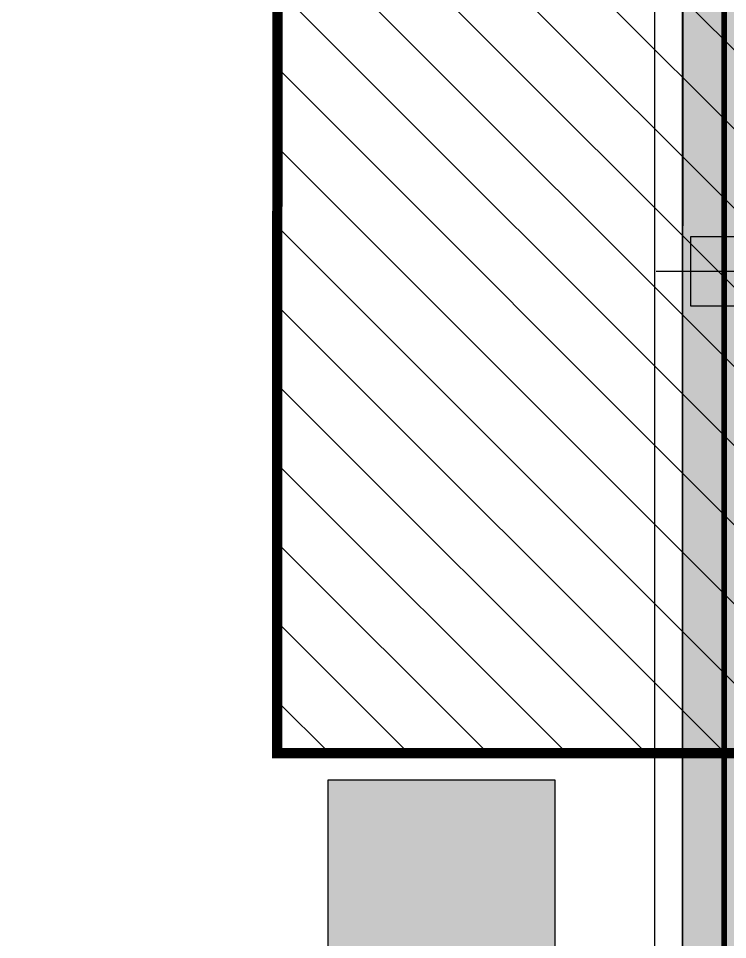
# Model space of a CAD drawing. Header units: centimetres. Extents: x -6122352 to 7132207, y -1694241 to 1947892.
# Drawn here: x 200249 to 201279, y -98874 to -97537 of the extents above; entities that cross this region are included whole.
import ezdxf
from ezdxf.enums import TextEntityAlignment as Align

# ---------------------------------------------------------------- set-up
doc = ezdxf.new("R2010")
doc.units = ezdxf.units.CM
doc.header["$MEASUREMENT"] = 0
doc.header["$PDMODE"] = 66
doc.header["$PDSIZE"] = 100
doc.layers.add('08-Compound Wall-2', color=6, linetype='Continuous', lineweight=25, true_color=0xff00ff)
doc.layers.add('23585-XR-AR-DAMAC PLOT LIMITS$0$1-End units', color=7, linetype='Continuous', lineweight=5, true_color=0xf8991e)
for name, color, linetype in [('@MI-FOOTINGS', 7, 'Continuous'), ('@MI-REF LAYER', 7, 'Continuous'), ('@MI-TYPE-02', 6, 'Continuous'), ('PANEL-TAGS', 7, 'Continuous')]:
    doc.layers.add(name, color=color, linetype=linetype)
doc.layers.add('A-ANNO-TEXT', color=3, linetype='Continuous', lineweight=25)
doc.styles.add('PANELTAG_STYLE', font='arial.ttf')

# ---------------------------------------------------------------- blocks, each defined once
blk = doc.blocks.new('23585-XR-AR-BOUNDARY WALLS AND SETBACKS')
at = {"layer": '08-Compound Wall-2'}
blk.add_lwpolyline([(496545.2942134548, 2768939.473959669), (496562.9158801445, 2768923.328117771), (496568.9635689847, 2768929.928655439), (496573.0169715791, 2768934.352258272), (496577.0705717183, 2768938.776058423), (496581.1239700586, 2768943.199856612), (496585.1773700582, 2768947.623656611), (496589.2307700578, 2768952.047456612), (496593.2841700584, 2768956.471256611), (496597.3375700579, 2768960.895056612), (496601.3909715799, 2768965.318658272), (496607.5050130368, 2768971.991327045), (496589.8835430788, 2768988.137370344)], dxfattribs=at)
blk = doc.blocks.new('A$C9d9485f6')
at = {"layer": 'A-ANNO-TEXT', "rotation": 312.4881850805905}
blk.add_blockref('23585-XR-AR-BOUNDARY WALLS AND SETBACKS', (-2377088.534775567, -1504219.252137818), dxfattribs=at)
blk = doc.blocks.new('23585-XR-AR-DAMAC PLOT LIMITS')
at = {"layer": '23585-XR-AR-DAMAC PLOT LIMITS$0$1-End units', "color": 251, "true_color": 0x636466}
for points in [[(496607.6463000001, 2768971.997500001), (496589.9511000002, 2768988.211100001), (496596.1328999996, 2768994.9575), (496613.8277000003, 2768978.743899999)], [(496601.4647000004, 2768965.2511), (496583.7697000001, 2768981.4649), (496589.9511000002, 2768988.211100001), (496607.6463000001, 2768971.997500001)]]:
    blk.add_lwpolyline(points, close=True, dxfattribs=at)
blk = doc.blocks.new('A$Cf093b529')
at = {"layer": 'A-ANNO-TEXT'}
blk.add_blockref('23585-XR-AR-DAMAC PLOT LIMITS', (-495391.9901121984, -2768603.441896566), dxfattribs=at)
blk = doc.blocks.new('A$Cd086fac5')
at = {"color": 1, "true_color": 0xeb0000, "const_width": 0.007999999999999997}
blk.add_lwpolyline([(45.14781721727923, 0.0001981779932975769), (39.14809495629743, 0.0001858281902968884), (33.14809012319893, 0.0001858279574662447), (27.14808528870344, 0.0001858258619904518), (21.14808045653626, 0.0001858251634985209), (15.1480756229721, 0.0001858228351920843), (9.148070790339261, 0.0001858219038695097), (0.0007126121781766415, 0.0003956460859626532), (0, 24.00030455924571), (9.148218244779855, 24.00034026848152), (15.14822307648137, 24.00034026918001), (21.14822791097686, 24.00034027267247), (27.14808528358117, 24.00020515965298), (33.14822523109615, 24.00005770241842), (39.14823006419465, 24.00005770241842), (45.14808743773028, 23.9999225914944), (54.29814857942984, 24.0000193330925), (54.29814858501777, -4.656612873077393e-10)], close=True, dxfattribs=at)
blk = doc.blocks.new('A$Ceb9e94c1')
at = {"color": 1, "true_color": 0xeb0000, "const_width": 0.002999999999999999, "elevation": -6.17216293373952e-09}
blk.add_lwpolyline([(57.15008996985853, 0.0001124751288443804), (51.1500851358287, 7.498310878872871e-05), (45.15008030319586, 3.749225288629532e-05), (39.15007546870038, 2.328306436538696e-10), (33.15008298167959, 0.000245081027969718), (27.15007814904675, 0.0002075911033898592), (21.15007331501693, 0.0001700981520116329), (15.15006848284975, 0.0001326084602624178), (9.150063649285585, 9.511574171483517e-05), (0.0001499662175774574, 7.631350308656693e-05), (-4.656612873077393e-10, 24.00009564729407), (9.150196255650371, 24.00010210438631), (15.150053629186, 24.00000447989441), (21.15005846368149, 24.00004197331145), (27.15006329584867, 24.0000794630032), (33.15006812987849, 24.00011695548892), (39.15007296251133, 24.00015444681048), (45.15007779700682, 24.00019193906337), (51.15021774265915, 24.0000819703564), (57.15007511759177, 23.99998434912413), (66.30226173065603, 24.00018696463667), (66.30269426945597, 0.0001552847679704428)], close=True, dxfattribs=at)
blk = doc.blocks.new('A$C1c81b485')
at = {"color": 1, "true_color": 0xeb0000, "const_width": 0.008}
blk.add_lwpolyline([(46.89693517825799, -23.47969914646819), (40.89721291727619, -23.47971149580553), (34.89720808464335, -23.47971149580553), (28.89720325061353, -23.47971149813384), (22.89719841751503, -23.4797114985995), (16.89719358395087, -23.47971150092781), (10.89718875131803, -23.47971150185913), (1.749830573156942, -23.4795016781427), (1.749117960978765, 0.520407235249877), (10.89733620575862, 0.5204429444856942), (16.8973410379258, 0.5204429454170167), (22.89734587195562, 0.5204429482109845), (28.89720324502559, 0.5203078356571496), (34.89734319207491, 0.5201603784225881), (40.89734802517341, 0.5201603784225881), (46.89720539917471, 0.5200252677313983), (56.0472665404086, 0.5201220088638365), (56.04726654599654, -23.47989732446149)], close=True, dxfattribs=at)
blk = doc.blocks.new('A$Cc8c38916')
at = {"color": 1, "true_color": 0xeb0000, "const_width": 0.003, "elevation": -6.17216293373952e-09}
blk.add_lwpolyline([(57.15008997090627, 1.311392617411911), (51.15008513635257, 1.311355125159025), (45.15008030406898, 1.311317634303123), (39.15007546951529, 1.311280142050236), (33.15008298226167, 1.311525223311037), (27.15007814980345, 1.311487732920796), (21.15007331589004, 1.311450240667909), (15.15006848296616, 1.311412750277668), (9.150063649402, 1.311375257559121), (0.0001499663339927793, 1.311356455553323), (0, 25.31137578934431), (9.150196256290656, 25.31138224620372), (15.1500536299427, 25.31128462171182), (21.15005846385611, 25.31132211489603), (27.15006329672178, 25.31135960528627), (33.15006813075161, 25.31139709753916), (39.15007296251133, 25.31143458886072), (45.15007779706502, 25.31147208111361), (51.1502177438233, 25.31136211240664), (57.15007511846488, 25.31126449117437), (66.30226173094707, 25.31146710645407), (66.30269427038729, 1.311435427051038)], close=True, dxfattribs=at)
blk = doc.blocks.new('T2-FOOTING PLAN')
at = {"layer": '@MI-FOOTINGS', "transparency": 33554679}
h = blk.add_hatch(dxfattribs=at)
h.set_pattern_fill('ANSI31', color=8, scale=650)
h.set_pattern_definition([(45, (0, 0), (-57.45242597140699, 57.45242597140699), [])])
h.paths.add_polyline_path([(-700, 650), (700, 650), (700, -650), (-700, -650)])
at = {"layer": '@MI-FOOTINGS', "color": 160, "true_color": 0x3340f0, "const_width": 15}
blk.add_lwpolyline([(-700, 650), (700, 650), (700, -650), (-700, -650)], close=True, dxfattribs=at)
at = {"layer": '@MI-FOOTINGS', "color": 30}
blk.add_point((0, 0), dxfattribs=at)
blk = doc.blocks.new('T2-PARTITION WALL')
at = {"layer": '@MI-TYPE-02'}
h = blk.add_hatch(color=256, dxfattribs=at)
h.dxf.hatch_style = 1
h.paths.add_polyline_path([(-71.02508106571622, -42098.55009387963), (-68.87369340774603, -48000.4032188518), (51.12629905209178, -48000.44575863145), (48.97491139412159, -42098.59263365931)])
h.paths.add_polyline_path([(-68.89454710215796, -36088.55047151487), (-71.02153608424123, -42088.55009450795), (48.97845637565479, -42088.5926342876), (51.10544535767986, -36088.59301129446)])
h.paths.add_polyline_path([(-66.7640131386579, -30078.55084915002), (-68.89100212074118, -36078.55047214316), (51.10899033915484, -36078.59301192281), (53.23597932123812, -30078.59338892964)])
h.paths.add_polyline_path([(-64.63347917504143, -24068.55122678523), (-66.7604681570665, -30068.55084977832), (53.23952430277131, -30068.59338955799), (55.36651328485459, -24068.59376656482)])
h.paths.add_polyline_path([(-64.59134481713409, -23929.04480615037), (-63.51631047029514, -17929.04490245861), (56.48368760355515, -17929.06640314552), (55.40865325671621, -23929.06630683731)])
h.paths.add_polyline_path([(-63.51451874629129, -17919.04490261909), (-62.43948439945234, -11919.04499892736), (57.56051367439795, -11919.0664996143), (56.48547932755901, -17919.06640330606)])
h.paths.add_polyline_path([(-62.43769267533207, -11909.04499908781), (-61.36265832849313, -5909.045095396083), (58.63733974535717, -5909.066596083023), (57.56230539846001, -11909.06649977478)])
h.paths.add_polyline_path([(-61.36086660448927, -5899.04509555659), (-60.01430928823538, 0.01075290745939128), (59.98568878561491, -0.01074777948088013), (58.63913146936102, -5899.066596243531)])
at = {"layer": '@MI-TYPE-02', "const_width": 2.5}
blk.add_lwpolyline([(-63.51451874629129, -17919.04490261909), (-62.43948439945234, -11919.04499892736), (57.56051367439795, -11919.0664996143), (56.48547932755901, -17919.06640330606)], close=True, dxfattribs=at)
at = {"layer": '@MI-FOOTINGS', "rotation": 89.98973417812736}
blk.add_blockref('T2-FOOTING PLAN', (-1.104229559365194, -13419.05599976316), dxfattribs=at)
blk = doc.blocks.new('PANELTAG')
at = {"layer": 'PANEL-TAGS', "color": 1}
blk.add_lwpolyline([(-13.49999999999989, -3.300000000000182), (13.50000000000011, -3.300000000000182), (13.50000000000011, 3.299999999999727), (-13.49999999999989, 3.299999999999727)], close=True, dxfattribs=at)
at = {"layer": 'PANEL-TAGS', "color": 40, "true_color": 0xffd700}
blk.add_solid([(-13.49999999999989, -3.300000000000182), (13.50000000000011, -3.300000000000182), (-13.49999999999989, 3.299999999999727), (13.50000000000011, 3.299999999999727)], dxfattribs=at)
at = {"layer": 'PANEL-TAGS', "color": 5, "style": 'PANELTAG_STYLE', "width": 0.85}
blk.add_attdef('TAGNO', text='', height=3, dxfattribs=at).set_placement((1.13686837721616e-13, -4.547473508864641e-13), align=Align.MIDDLE)

msp = doc.modelspace()

# ---------------------------------------------------------------- block references
msp.add_blockref('T2-PARTITION WALL', (201276.1887829061, -84484.87137547387))
at = {"layer": '@MI-REF LAYER', "xscale": 1000, "yscale": 1000, "zscale": 1000}
msp.add_blockref('A$C9d9485f6', (-23958.95045533385, 48155.57226163784), dxfattribs=at)
at = {"layer": '@MI-REF LAYER', "xscale": 1000, "yscale": 1000, "zscale": 1000, "rotation": 312.4882903633292}
msp.add_blockref('A$Cf093b529', (-891608.7329339073, 539022.7201118186), dxfattribs=at)
at = {"layer": '@MI-REF LAYER', "color": 10}
for name, p, xscale, yscale, zscale, rotation in [('A$Cc8c38916', (201276.5723185714, -83172.47680699904, 6.172162933739522e-06), 1000, 1000, 1000, 179.9898026791866), ('A$C1c81b485', (257319.4225138813, -107973.3551060903), 1000, 1000, 1000, 179.9901606833409), ('A$Ceb9e94c1', (201276.2283228724, -84483.75690863615, 6.172162933739522e-06), 1000.000000000001, 1000.000000000001, 1000.000000000001, 179.9898026784156), ('A$Cd086fac5', (255574.2430635312, -84493.15773873437), 1000, 1000, 1000, 179.9901606820299)]:
    msp.add_blockref(name, p, dxfattribs=dict(at, xscale=xscale, yscale=yscale, zscale=zscale, rotation=rotation))
at = {"layer": 'PANEL-TAGS', "xscale": 50.00000000000001, "yscale": 50.00000000000001, "zscale": 50.00000000000001, "rotation": 90.00000000000001}
msp.add_blockref('PANELTAG', (200863.3650490181, -99317.99715124446), dxfattribs=at)

doc.saveas('drawing.dxf')
